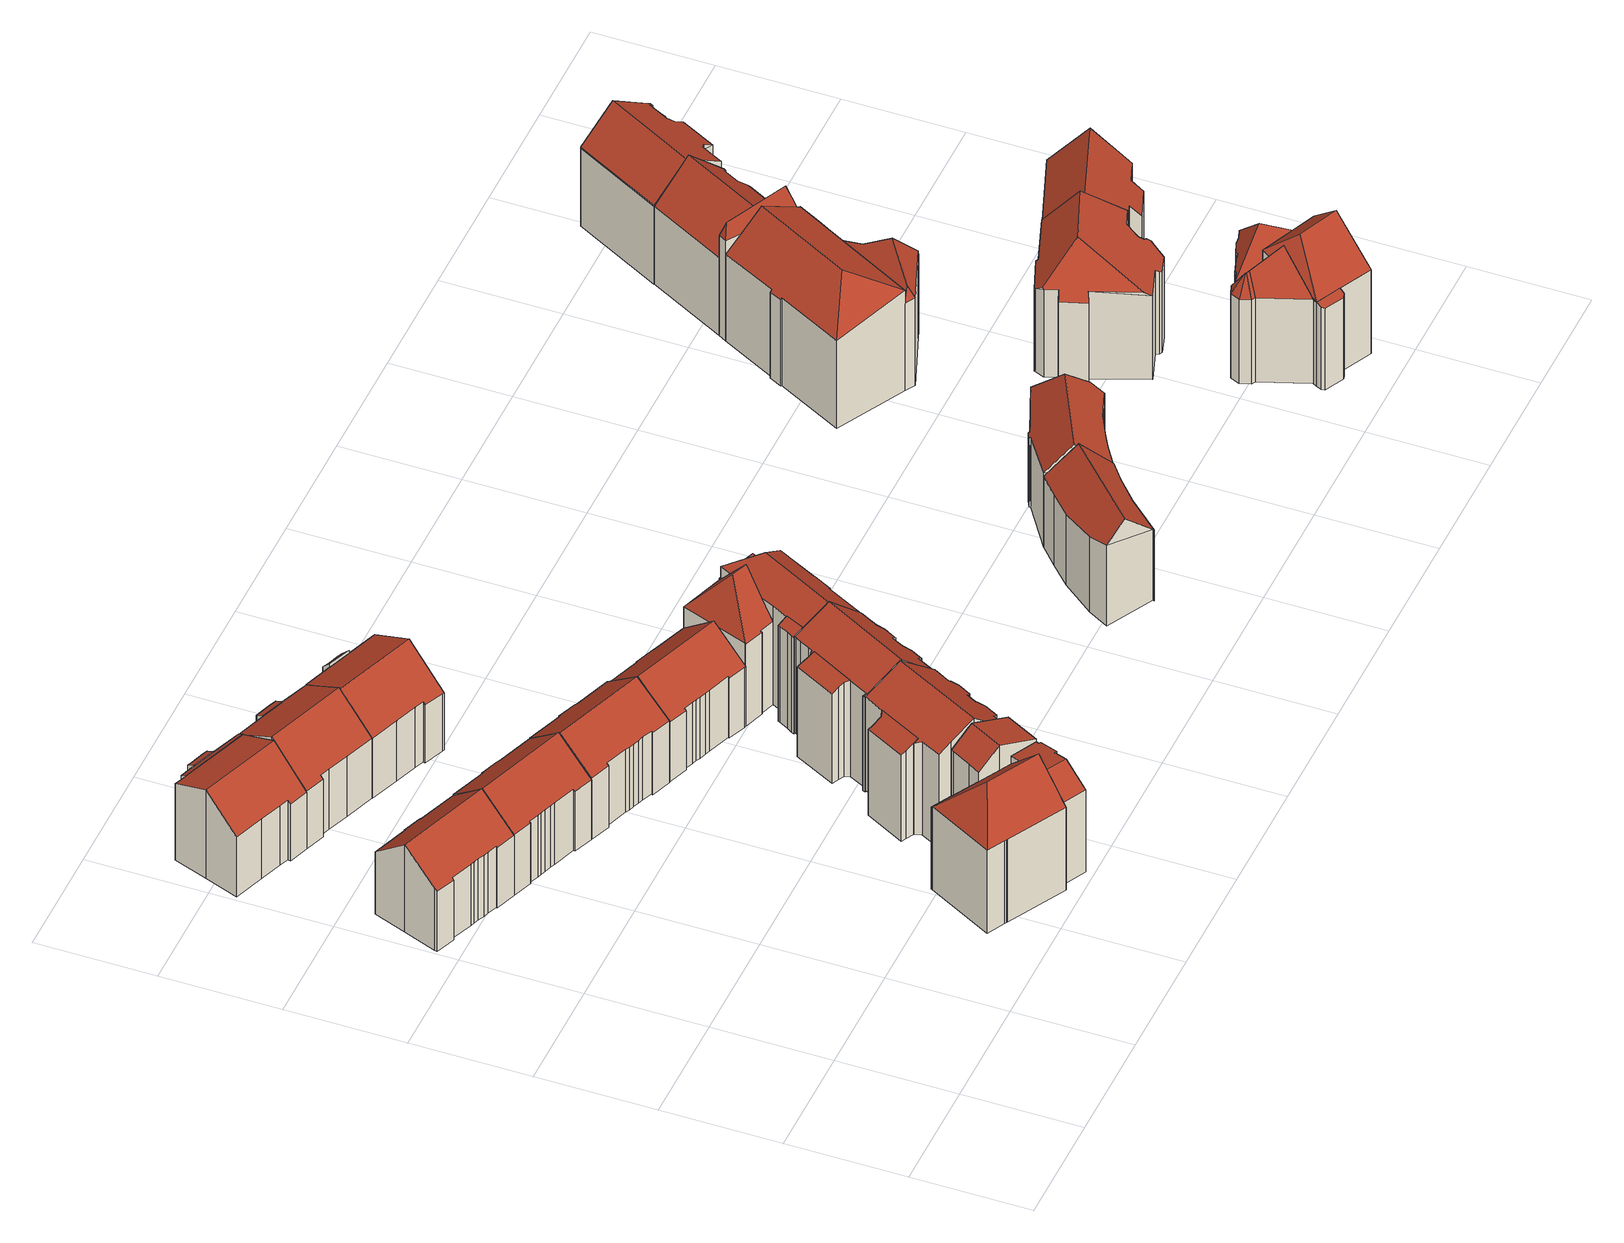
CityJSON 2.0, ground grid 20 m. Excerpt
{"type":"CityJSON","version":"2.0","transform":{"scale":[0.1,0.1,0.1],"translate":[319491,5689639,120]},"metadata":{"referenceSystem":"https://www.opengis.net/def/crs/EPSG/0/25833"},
"CityObjects":{
"building1":{"type":"Building","attributes":{"Dachtyp_tdc":"tdcGableRoof","Gemeindeschluessel":14713000,"Dachneigung":39.33,"QualitaetDacherkennung":57,"Geometrietyp2DReferenz":"3000","function":"31001_9998","roofType":"3100","measuredHeight":17.2},"geometry":[{"type":"MultiSurface","lod":"2","boundaries":[[[0,1,2,3]],[[1,4,5,2]],[[4,6,7,5]],[[6,8,9,7]],[[8,10,11,9]],[[10,12,13,11]],[[12,14,15,13]],[[14,16,17,15]],[[16,18,19,17]],[[18,20,21,19]],[[20,22,23,21]],[[22,24,25,23]],[[24,26,27,25]],[[26,28,29,27]],[[28,30,31,29]],[[30,32,33,31]],[[32,34,35,33]],[[34,36,37,35]],[[36,38,39,37]],[[38,0,3,39]],[[34,32,30,28,26,24,22,20]],[[20,18,16,14,12,10,8,6,4,1,0,38,36,34]],[[3,2,5,7,9,11,13,15,17,19,21,23,25,27,29,31,33,35,37,39]]],"semantics":{"surfaces":[{"type":"WallSurface"},{"type":"RoofSurface"},{"type":"GroundSurface"}],"values":[0,0,0,0,0,0,0,0,0,0,0,0,0,0,0,0,0,0,0,0,1,1,2]}}]},
"building2":{"type":"Building","attributes":{"Gemeindeschluessel":14713000,"Geometrietyp2DReferenz":"3000","function":"31001_9998","roofType":"9999"},"children":["building2-1","building2-2","building2-3"]},
"building2-1":{"type":"BuildingPart","attributes":{"Dachtyp_tdc":"tdcPolyFlatRoof","Dachneigung":27.09,"QualitaetDacherkennung":40,"Geometrietyp2DReferenz":"3000","roofType":"2100","measuredHeight":14.6},"parents":["building2"],"geometry":[{"type":"MultiSurface","lod":"2","boundaries":[[[40,41,42,43]],[[41,44,45,42]],[[44,46,47,45]],[[46,48,49,47]],[[48,50,51,49]],[[50,48,46,44,41,40]],[[42,45,47,49,51,43]],[[40,43,51,50]]],"semantics":{"surfaces":[{"type":"WallSurface"},{"type":"RoofSurface"},{"type":"GroundSurface"},{"type":"ClosureSurface"}],"values":[0,0,0,0,0,1,2,3]}}]},
"building2-2":{"type":"BuildingPart","attributes":{"Dachtyp_tdc":"tdcGableRoof","Dachneigung":43.62,"QualitaetDacherkennung":30,"Geometrietyp2DReferenz":"3000","roofType":"3100","measuredHeight":17.46},"parents":["building2"],"geometry":[{"type":"MultiSurface","lod":"2","boundaries":[[[52,53,54,55]],[[53,56,57,54]],[[56,58,59,57]],[[58,60,61,59]],[[60,62,63,61]],[[62,64,65,63]],[[66,67,68,69]],[[67,70,71,68]],[[70,72,73,71]],[[72,52,55,73]],[[67,66,64,62,60]],[[60,58,56,53,52,72,70,67]],[[55,54,57,59,61,63,65,69,68,71,73]],[[66,69,65,64]]],"semantics":{"surfaces":[{"type":"WallSurface"},{"type":"RoofSurface"},{"type":"GroundSurface"},{"type":"ClosureSurface"}],"values":[0,0,0,0,0,0,0,0,0,0,1,1,2,3]}}]},
"building2-3":{"type":"BuildingPart","attributes":{"Dachtyp_tdc":"tdcPolyFlatRoof","Dachneigung":29.15,"QualitaetDacherkennung":32,"Geometrietyp2DReferenz":"3000","roofType":"2100","measuredHeight":15.15},"parents":["building2"],"geometry":[{"type":"MultiSurface","lod":"2","boundaries":[[[50,74,75,51]],[[74,76,66,69,75]],[[77,78,79,65,64]],[[78,40,43,79]],[[78,77,76,74,50,40]],[[51,75,69,65,79,43]],[[50,51,43,40]],[[64,66,76,77]],[[64,65,69,66]]],"semantics":{"surfaces":[{"type":"WallSurface"},{"type":"RoofSurface"},{"type":"GroundSurface"},{"type":"ClosureSurface"}],"values":[0,0,0,0,1,2,3,0,3]}}]},
"building3":{"type":"Building","attributes":{"Gemeindeschluessel":14713000,"Geometrietyp2DReferenz":"3000","function":"31001_9998","roofType":"9999"},"children":["building3-1","building3-2","building3-3"]},
"building3-1":{"type":"BuildingPart","attributes":{"Dachtyp_tdc":"tdcGableRoof","Dachneigung":21.5,"QualitaetDacherkennung":40,"Geometrietyp2DReferenz":"3000","roofType":"3100","measuredHeight":21.3},"parents":["building3"],"geometry":[{"type":"MultiSurface","lod":"2","boundaries":[[[80,81,82,83]],[[81,84,85,82]],[[84,86,87,85]],[[86,88,89,90,87]],[[91,92,93,94,95]],[[92,80,83,93]],[[96,88,86,84]],[[84,81,80,92,91,96]],[[83,82,85,87,90,97,98,94,93]],[[99,100,101,89,88,96]],[[98,97,100,99]],[[97,90,89,101,100]],[[91,95,99,96]],[[98,99,95,94]]],"semantics":{"surfaces":[{"type":"WallSurface"},{"type":"RoofSurface"},{"type":"GroundSurface"},{"type":"ClosureSurface"}],"values":[0,0,0,0,0,0,1,1,2,0,3,3,0,3]}}]},
"building3-2":{"type":"BuildingPart","attributes":{"Dachtyp_tdc":"tdcHipAndGableRoof","Dachneigung":44.47,"QualitaetDacherkennung":40,"Geometrietyp2DReferenz":"3000","roofType":"5000","measuredHeight":22.72},"parents":["building3"],"geometry":[{"type":"MultiSurface","lod":"2","boundaries":[[[102,95,94,103]],[[104,105,106,107,108]],[[105,109,110,106]],[[109,111,112,110]],[[111,113,114,112]],[[113,115,116,114]],[[115,117,118,116]],[[117,119,120,118]],[[119,121,122,120]],[[121,102,103,122]],[[117,115,123]],[[115,113,111,109,105,104,124,123]],[[124,125,100,99,95,102,121,119,117,123]],[[103,94,98,97,126,127,107,106,110,112,114,116,118,120,122]],[[97,98,99,100]],[[98,94,95,99]],[[128,125,124]],[[126,97,100,125,128]],[[104,108,129,128,124]],[[108,107,127,129]],[[129,127,126,128]]],"semantics":{"surfaces":[{"type":"WallSurface"},{"type":"RoofSurface"},{"type":"GroundSurface"},{"type":"ClosureSurface"}],"values":[0,0,0,0,0,0,0,0,0,0,1,1,1,2,3,3,0,3,0,3,3]}}]},
"building3-3":{"type":"BuildingPart","attributes":{"Dachtyp_tdc":"tdcGableRoof","Dachneigung":10.42,"QualitaetDacherkennung":19,"Geometrietyp2DReferenz":"3000","roofType":"3100","measuredHeight":19.26},"parents":["building3"],"geometry":[{"type":"MultiSurface","lod":"2","boundaries":[[[130,131,132,133]],[[131,134,135,132]],[[134,136,137,135]],[[136,138,139,137]],[[138,140,141,139]],[[140,108,107,141]],[[89,130,133,90]],[[129,108,140,138]],[[138,136,134,131,130,89,101,125,128,129]],[[133,132,135,137,139,141,107,127,126,97,90]],[[127,107,108,129]],[[101,100,125]],[[100,97,126,128,125]],[[128,126,127,129]],[[97,100,101,89,90]]],"semantics":{"surfaces":[{"type":"WallSurface"},{"type":"RoofSurface"},{"type":"GroundSurface"},{"type":"ClosureSurface"}],"values":[0,0,0,0,0,0,0,1,1,2,3,0,3,3,3]}}]},
"building4":{"type":"Building","attributes":{"Dachtyp_tdc":"tdcGableRoof","Gemeindeschluessel":14713000,"Dachneigung":38.68,"QualitaetDacherkennung":54,"Geometrietyp2DReferenz":"3000","function":"31001_9998","roofType":"3100","measuredHeight":17.12},"geometry":[{"type":"MultiSurface","lod":"2","boundaries":[[[142,143,144,145]],[[143,146,147,144]],[[146,148,149,147]],[[148,150,151,149]],[[150,152,153,151]],[[152,154,155,153]],[[154,156,157,155]],[[156,158,37,157]],[[158,159,35,37]],[[159,160,33,35]],[[160,161,162,33]],[[161,163,164,162]],[[163,165,166,164]],[[165,167,168,166]],[[167,169,170,168]],[[169,171,172,170]],[[171,173,174,172]],[[173,175,176,174]],[[175,142,145,176]],[[171,169,167,165,163,161,160,159]],[[159,158,156,154,152,150,148,146,143,142,175,173,171]],[[145,144,147,149,151,153,155,157,37,35,33,162,164,166,168,170,172,174,176]]],"semantics":{"surfaces":[{"type":"WallSurface"},{"type":"RoofSurface"},{"type":"GroundSurface"}],"values":[0,0,0,0,0,0,0,0,0,0,0,0,0,0,0,0,0,0,0,1,1,2]}}]},
"building5":{"type":"Building","attributes":{"Gemeindeschluessel":14713000,"Geometrietyp2DReferenz":"3000","function":"31001_9998","roofType":"9999"},"children":["building5-1","building5-2"]},
"building5-1":{"type":"BuildingPart","attributes":{"Dachtyp_tdc":"tdcGableRoof","Dachneigung":42.89,"QualitaetDacherkennung":39,"Geometrietyp2DReferenz":"3000","roofType":"3100","measuredHeight":17.91},"parents":["building5"],"geometry":[{"type":"MultiSurface","lod":"2","boundaries":[[[177,178,179,180]],[[178,181,182,179]],[[181,183,71,182]],[[183,184,185,71]],[[184,186,75,185]],[[186,187,188,75]],[[189,190,191,192]],[[190,193,194,191]],[[193,195,196,194]],[[195,197,198,196]],[[197,177,180,198]],[[193,190,189,199,187,186,184]],[[184,183,181,178,177,197,195,193]],[[180,179,182,71,185,75,188,200,192,191,194,196,198]],[[199,200,188,187]],[[189,192,200,199]]],"semantics":{"surfaces":[{"type":"WallSurface"},{"type":"RoofSurface"},{"type":"GroundSurface"},{"type":"ClosureSurface"}],"values":[0,0,0,0,0,0,0,0,0,0,0,1,1,2,3,3]}}]},
"building5-2":{"type":"BuildingPart","attributes":{"Dachtyp_tdc":"tdcPolyFlatRoof","Dachneigung":27.05,"QualitaetDacherkennung":40,"Geometrietyp2DReferenz":"3000","roofType":"2100","measuredHeight":14.59},"parents":["building5"],"geometry":[{"type":"MultiSurface","lod":"2","boundaries":[[[201,202,203,204]],[[202,205,206,203]],[[205,207,208,206]],[[207,209,189,192,208]],[[210,201,204,188,187]],[[210,211,209,207,205,202,201]],[[204,203,206,208,192,200,188]],[[199,189,209,211]],[[199,200,192,189]],[[187,199,211,210]],[[187,188,200,199]]],"semantics":{"surfaces":[{"type":"WallSurface"},{"type":"RoofSurface"},{"type":"GroundSurface"},{"type":"ClosureSurface"}],"values":[0,0,0,0,0,1,2,0,3,0,3]}}]},
"building6":{"type":"Building","attributes":{"Dachtyp_tdc":"tdcGableRoof","Gemeindeschluessel":14713000,"Dachneigung":37.02,"QualitaetDacherkennung":48,"Geometrietyp2DReferenz":"3000","function":"31001_9998","roofType":"3100","measuredHeight":17.05},"geometry":[{"type":"MultiSurface","lod":"2","boundaries":[[[212,213,214,215]],[[213,216,217,214]],[[216,218,219,217]],[[218,220,221,219]],[[220,222,223,221]],[[222,224,225,223]],[[224,226,227,225]],[[226,228,174,227]],[[228,229,230,174]],[[229,231,170,230]],[[231,232,233,170]],[[232,234,235,233]],[[234,236,237,235]],[[236,238,239,237]],[[238,240,241,239]],[[240,242,243,241]],[[242,244,245,243]],[[244,246,247,245]],[[246,212,215,247]],[[242,240,238,236,234,232,231,229]],[[229,228,226,224,222,220,218,216,213,212,246,244,242]],[[215,214,217,219,221,223,225,227,174,230,170,233,235,237,239,241,243,245,247]]],"semantics":{"surfaces":[{"type":"WallSurface"},{"type":"RoofSurface"},{"type":"GroundSurface"}],"values":[0,0,0,0,0,0,0,0,0,0,0,0,0,0,0,0,0,0,0,1,1,2]}}]},
"building7":{"type":"Building","attributes":{"Gemeindeschluessel":14713000,"Geometrietyp2DReferenz":"3000","function":"31001_9998","roofType":"9999"},"children":["building7-1","building7-2"]},
"building7-1":{"type":"BuildingPart","attributes":{"Dachtyp_tdc":"tdcGableRoof","Dachneigung":39.8,"QualitaetDacherkennung":53,"Geometrietyp2DReferenz":"3000","roofType":"3100","measuredHeight":21.81},"parents":["building7"],"geometry":[{"type":"MultiSurface","lod":"2","boundaries":[[[248,249,250,251]],[[252,253,254,255]],[[253,256,257,254]],[[256,258,259,257]],[[258,260,261,259]],[[260,262,263,261]],[[262,264,265,263]],[[264,266,267,265]],[[266,268,269,267]],[[268,270,271,269]],[[270,272,273,271]],[[272,274,275,273]],[[274,276,277,275]],[[276,278,279,277]],[[278,280,281,279]],[[280,282,283,281]],[[282,284,285,283]],[[284,286,287,285]],[[286,288,289,287]],[[288,290,291,289]],[[290,248,251,291]],[[286,284,282,280,278,276,274,272,270,268,266,264,262,260,258,256]],[[256,253,252,292,249,248,290,288,286]],[[251,250,293,255,254,257,259,261,263,265,267,269,271,273,275,277,279,281,283,285,287,289,291]],[[293,250,249,292]],[[252,255,293,292]]],"semantics":{"surfaces":[{"type":"WallSurface"},{"type":"RoofSurface"},{"type":"GroundSurface"},{"type":"ClosureSurface"}],"values":[0,0,0,0,0,0,0,0,0,0,0,0,0,0,0,0,0,0,0,0,0,1,1,2,3,3]}}]},
"building7-2":{"type":"BuildingPart","attributes":{"Dachtyp_tdc":"tdcPolyFlatRoof","Dachneigung":25.83,"QualitaetDacherkennung":53,"Geometrietyp2DReferenz":"3000","roofType":"2100","measuredHeight":18.5},"parents":["building7"],"geometry":[{"type":"MultiSurface","lod":"2","boundaries":[[[294,295,250,249]],[[294,296,297,295]],[[296,298,299,297]],[[298,300,301,299]],[[300,302,303,301]],[[302,304,252,255,303]],[[304,302,300,298,296,294,249,305]],[[293,250,295,297,299,301,303,255]],[[249,292,305]],[[249,250,293,292]],[[292,252,304,305]],[[292,293,255,252]]],"semantics":{"surfaces":[{"type":"WallSurface"},{"type":"RoofSurface"},{"type":"GroundSurface"},{"type":"ClosureSurface"}],"values":[0,0,0,0,0,0,1,2,0,3,0,3]}}]},
"building8":{"type":"Building","attributes":{"Gemeindeschluessel":14713000,"Geometrietyp2DReferenz":"3000","function":"31001_9998","roofType":"9999"},"children":["building8-1","building8-2"]},
"building8-1":{"type":"BuildingPart","attributes":{"Dachtyp_tdc":"tdcPolyFlatRoof","Dachneigung":45.66,"QualitaetDacherkennung":33,"Geometrietyp2DReferenz":"3000","roofType":"2100","measuredHeight":15.28},"parents":["building8"],"geometry":[{"type":"MultiSurface","lod":"2","boundaries":[[[306,307,308,309,310]],[[307,311,312,308]],[[311,313,314,312]],[[313,315,316,314]],[[315,317,318,319,316]],[[315,313,311,307,306,317]],[[319,309,308,312,314,316]],[[310,318,317,306]],[[310,309,319,318]]],"semantics":{"surfaces":[{"type":"WallSurface"},{"type":"RoofSurface"},{"type":"GroundSurface"},{"type":"ClosureSurface"}],"values":[0,0,0,0,0,1,2,0,3]}}]},
"building8-2":{"type":"BuildingPart","attributes":{"Dachtyp_tdc":"tdcGableRoof","Dachneigung":43.42,"QualitaetDacherkennung":40,"Geometrietyp2DReferenz":"3000","roofType":"3100","measuredHeight":17.88},"parents":["building8"],"geometry":[{"type":"MultiSurface","lod":"2","boundaries":[[[320,321,322,323]],[[321,324,325,322]],[[324,326,327,325]],[[326,328,329,327]],[[328,330,331,329]],[[330,332,333,331]],[[332,310,309,333]],[[318,334,335,319]],[[334,336,337,335]],[[336,338,339,337]],[[338,340,341,339]],[[340,342,343,341]],[[342,320,323,343]],[[338,336,334,318,310,332,330]],[[330,328,326,324,321,320,342,340,338]],[[323,322,325,327,329,331,333,309,319,335,337,339,341,343]],[[318,319,309,310]]],"semantics":{"surfaces":[{"type":"WallSurface"},{"type":"RoofSurface"},{"type":"GroundSurface"},{"type":"ClosureSurface"}],"values":[0,0,0,0,0,0,0,0,0,0,0,0,0,1,1,2,3]}}]},
"building9":{"type":"Building","attributes":{"Dachtyp_tdc":"tdcFreeFormRoof","Gemeindeschluessel":14713000,"Dachneigung":39.66,"QualitaetDacherkennung":55,"Geometrietyp2DReferenz":"3000","function":"31001_9998","roofType":"5000","measuredHeight":17.08},"geometry":[{"type":"MultiSurface","lod":"2","boundaries":[[[344,345,346,347]],[[345,348,349,346]],[[348,350,351,349]],[[350,352,353,351]],[[352,354,355,353]],[[354,356,357,355]],[[356,358,359,357]],[[358,360,361,359]],[[360,362,363,361]],[[362,364,365,363]],[[364,366,367,365]],[[366,368,369,367]],[[368,370,371,369]],[[370,372,373,371]],[[372,374,375,373]],[[374,376,377,375]],[[376,378,379,377]],[[378,380,381,379]],[[380,382,383,381]],[[382,344,347,383]],[[378,376,374,372,370,368,366,364]],[[364,362,360,358,356,354,352,350,348,345,344,382,380,378]],[[347,346,349,351,353,355,357,359,361,363,365,367,369,371,373,375,377,379,381,383]]],"semantics":{"surfaces":[{"type":"WallSurface"},{"type":"RoofSurface"},{"type":"GroundSurface"}],"values":[0,0,0,0,0,0,0,0,0,0,0,0,0,0,0,0,0,0,0,0,1,1,2]}}]},
"building10":{"type":"Building","attributes":{"Gemeindeschluessel":14713000,"Geometrietyp2DReferenz":"3000","function":"31001_9998","roofType":"9999"},"children":["building10-1","building10-2"]},
"building10-1":{"type":"BuildingPart","attributes":{"Dachtyp_tdc":"tdcPolyFlatRoof","Dachneigung":23.12,"QualitaetDacherkennung":53,"Geometrietyp2DReferenz":"3000","roofType":"2100","measuredHeight":18.94},"parents":["building10"],"geometry":[{"type":"MultiSurface","lod":"2","boundaries":[[[384,385,386,387]],[[385,388,389,386]],[[388,390,391,389]],[[390,392,391]],[[393,394,395,396,397]],[[394,398,399,395]],[[398,400,401,399]],[[400,384,387,401]],[[400,398,394,393,402,390,388,385,384]],[[387,386,389,391,403,396,395,399,401]],[[404,392,390,402]],[[404,403,391,392]],[[397,404,402,393]],[[397,396,403,404]]],"semantics":{"surfaces":[{"type":"WallSurface"},{"type":"RoofSurface"},{"type":"GroundSurface"},{"type":"ClosureSurface"}],"values":[0,0,0,0,0,0,0,0,1,2,0,3,0,3]}}]},
"building10-2":{"type":"BuildingPart","attributes":{"Dachtyp_tdc":"tdcGableRoof","Dachneigung":42.56,"QualitaetDacherkennung":64,"Geometrietyp2DReferenz":"3000","roofType":"3100","measuredHeight":22.06},"parents":["building10"],"geometry":[{"type":"MultiSurface","lod":"2","boundaries":[[[405,397,396,406]],[[392,407,408,391]],[[407,409,410,408]],[[409,411,412,410]],[[411,413,414,412]],[[413,415,416,414]],[[415,417,418,416]],[[417,419,420,418]],[[419,421,422,420]],[[421,423,424,422]],[[423,425,426,424]],[[425,427,428,426]],[[427,429,430,428]],[[429,431,432,430]],[[431,433,434,432]],[[433,435,436,434]],[[435,437,438,436]],[[437,439,440,438]],[[439,441,442,440]],[[441,443,444,442]],[[443,445,446,444]],[[445,447,448,446]],[[447,449,450,448]],[[449,405,406,450]],[[445,443,441,439,437,435,433,431,429,427,425,423,421,419,417]],[[417,415,413,411,409,407,392,404,397,405,449,447,445]],[[406,396,403,391,408,410,412,414,416,418,420,422,424,426,428,430,432,434,436,438,440,442,444,446,448,450]],[[404,403,396,397]],[[392,391,403,404]]],"semantics":{"surfaces":[{"type":"WallSurface"},{"type":"RoofSurface"},{"type":"GroundSurface"},{"type":"ClosureSurface"}],"values":[0,0,0,0,0,0,0,0,0,0,0,0,0,0,0,0,0,0,0,0,0,0,0,0,1,1,2,3,3]}}]},
"building11":{"type":"Building","attributes":{"Gemeindeschluessel":14713000,"Geometrietyp2DReferenz":"3000","function":"31001_9998","roofType":"9999"},"children":["building11-1","building11-2","building11-3","building11-4"]},
"building11-1":{"type":"BuildingPart","attributes":{"Dachtyp_tdc":"tdcHipAndGableRoof","Dachneigung":42.68,"QualitaetDacherkennung":46,"Geometrietyp2DReferenz":"3000","roofType":"5000","measuredHeight":22.38},"parents":["building11"],"geometry":[{"type":"MultiSurface","lod":"2","boundaries":[[[451,452,453,454]],[[452,455,456,453]],[[455,457,458,456]],[[457,459,460,458]],[[461,462,463,464,465]],[[466,467,468,469,470]],[[467,471,472,468]],[[471,473,474,472]],[[473,451,454,474]],[[467,466,475,476]],[[475,477,478,479,462,461,459,457,476]],[[457,455,452,451,473,471,467,476]],[[454,453,456,458,460,465,464,480,481,469,468,472,474]],[[461,465,460,459]],[[475,482,477]],[[479,463,462]],[[482,483,481,480,478,477]],[[478,480,464,463,479]],[[466,470,483,482,475]],[[470,469,481,483]]],"semantics":{"surfaces":[{"type":"WallSurface"},{"type":"RoofSurface"},{"type":"GroundSurface"},{"type":"ClosureSurface"}],"values":[0,0,0,0,0,0,0,0,0,1,1,1,2,3,0,0,3,3,0,3]}}]},
"building11-2":{"type":"BuildingPart","attributes":{"Dachtyp_tdc":"tdcHipAndGableRoof","Dachneigung":61.5,"QualitaetDacherkennung":66,"Geometrietyp2DReferenz":"3000","roofType":"5000","measuredHeight":23.68},"parents":["building11"],"geometry":[{"type":"MultiSurface","lod":"2","boundaries":[[[463,484,485,464]],[[484,486,487,485]],[[486,488,381,487]],[[488,489,490,381]],[[489,491,377,490]],[[491,492,493,377]],[[491,489,494]],[[489,488,486,484,463,479,495,494]],[[495,477,482,496,492,491,494]],[[464,485,487,381,490,377,493,481,480]],[[478,477,495]],[[483,496,482]],[[480,481,483,482,477,478]],[[481,493,492,496,483]],[[479,478,495]],[[463,464,480,478,479]]],"semantics":{"surfaces":[{"type":"WallSurface"},{"type":"RoofSurface"},{"type":"GroundSurface"},{"type":"ClosureSurface"}],"values":[0,0,0,0,0,0,1,1,1,2,0,0,3,3,0,3]}}]},
"building11-3":{"type":"BuildingPart","attributes":{"Dachtyp_tdc":"tdcFreeFormRoof","Dachneigung":54.37,"QualitaetDacherkennung":13,"Geometrietyp2DReferenz":"3000","roofType":"5000","measuredHeight":17.83},"parents":["building11"],"geometry":[{"type":"MultiSurface","lod":"2","boundaries":[[[497,498,499,493,492]],[[498,470,469,499]],[[500,501,483,470]],[[500,470,498]],[[501,500,498,497]],[[501,497,496,483]],[[493,499,469,481]],[[481,469,470,483]],[[492,496,497]],[[481,483,496,492,493]]],"semantics":{"surfaces":[{"type":"WallSurface"},{"type":"RoofSurface"},{"type":"GroundSurface"},{"type":"ClosureSurface"}],"values":[0,0,1,1,1,1,2,3,0,3]}}]},
"building11-4":{"type":"BuildingPart","attributes":{"Dachtyp_tdc":"tdcPolyFlatRoof","Dachneigung":24.31,"QualitaetDacherkennung":44,"Geometrietyp2DReferenz":"3000","roofType":"2100","measuredHeight":19.79},"parents":["building11"],"geometry":[{"type":"MultiSurface","lod":"2","boundaries":[[[502,503,504,460,459]],[[503,505,506,504]],[[505,507,508,506]],[[507,509,510,508]],[[509,511,512,510]],[[511,513,461,465,512]],[[511,509,507,505,503,502,513]],[[465,460,504,506,508,510,512]],[[459,461,513,502]],[[459,460,465,461]]],"semantics":{"surfaces":[{"type":"WallSurface"},{"type":"RoofSurface"},{"type":"GroundSurface"},{"type":"ClosureSurface"}],"values":[0,0,0,0,0,0,1,2,0,3]}}]},
"building12":{"type":"Building","attributes":{"Dachtyp_tdc":"tdcFreeFormRoof","Gemeindeschluessel":14713000,"Dachneigung":44,"QualitaetDacherkennung":51,"Geometrietyp2DReferenz":"3000","function":"31001_9998","roofType":"5000","measuredHeight":19.15},"geometry":[{"type":"MultiSurface","lod":"2","boundaries":[[[514,515,516,517]],[[515,518,519,516]],[[518,520,521,519]],[[520,522,523,521]],[[522,524,525,523]],[[524,526,527,525]],[[526,528,529,527]],[[528,530,531,529]],[[530,532,533,531]],[[532,514,517,533]],[[534,522,520,518,515,514,535]],[[526,524,534,535,532,530,528]],[[514,532,535]],[[524,522,534]],[[517,516,519,521,523,525,527,529,531,533]]],"semantics":{"surfaces":[{"type":"WallSurface"},{"type":"RoofSurface"},{"type":"GroundSurface"}],"values":[0,0,0,0,0,0,0,0,0,0,1,1,0,0,2]}}]},
"building13":{"type":"Building","attributes":{"Dachtyp_tdc":"tdcFreeFormRoof","Gemeindeschluessel":14713000,"Dachneigung":44.01,"QualitaetDacherkennung":57,"Geometrietyp2DReferenz":"3000","function":"31001_9998","roofType":"5000","measuredHeight":19.16},"geometry":[{"type":"MultiSurface","lod":"2","boundaries":[[[536,537,538,539]],[[537,540,541,538]],[[540,542,543,541]],[[542,544,545,543]],[[544,546,547,545]],[[546,548,549,547]],[[548,550,551,549]],[[550,552,553,551]],[[552,554,555,553]],[[554,556,557,555]],[[556,558,559,557]],[[558,560,561,559]],[[560,562,563,561]],[[562,536,539,563]],[[564,542,565,566]],[[566,565,540,537,536,562,560,567]],[[546,544,564,566,567,558,556,554,552,550,548]],[[542,540,565]],[[544,542,564]],[[560,558,567]],[[539,538,541,543,545,547,549,551,553,555,557,559,561,563]]],"semantics":{"surfaces":[{"type":"WallSurface"},{"type":"RoofSurface"},{"type":"GroundSurface"}],"values":[0,0,0,0,0,0,0,0,0,0,0,0,0,0,1,1,1,0,0,0,2]}}]},
"building14":{"type":"Building","attributes":{"Gemeindeschluessel":14713000,"Geometrietyp2DReferenz":"3000","function":"31001_9998","roofType":"9999"},"children":["building14-1","building14-2","building14-3"]},
"building14-1":{"type":"BuildingPart","attributes":{"Dachtyp_tdc":"tdcFreeFormRoof","Dachneigung":56.91,"QualitaetDacherkennung":14,"Geometrietyp2DReferenz":"3000","roofType":"5000","measuredHeight":22.8},"parents":["building14"],"geometry":[{"type":"MultiSurface","lod":"2","boundaries":[[[568,569,570,571]],[[569,572,573,570]],[[572,574,575,573]],[[574,576,577,575]],[[576,578,579,577]],[[578,580,581,579]],[[580,582,583,581]],[[582,584,585,583]],[[584,586,587,585]],[[586,588,589,587]],[[588,590,591,589]],[[592,593,594,595]],[[593,568,571,594]],[[590,588,596]],[[588,586,597,596]],[[586,584,582,580,578,576,574,572,569,598,597]],[[569,568,593,599,598]],[[593,592,599]],[[592,590,596,597,598,599]],[[571,570,573,575,577,579,581,583,585,587,589,591,595,594]],[[595,591,590,592]]],"semantics":{"surfaces":[{"type":"WallSurface"},{"type":"RoofSurface"},{"type":"GroundSurface"},{"type":"ClosureSurface"}],"values":[0,0,0,0,0,0,0,0,0,0,0,0,0,1,1,1,1,1,1,2,3]}}]},
"building14-2":{"type":"BuildingPart","attributes":{"Dachtyp_tdc":"tdcHipAndGableRoof","Dachneigung":43.43,"QualitaetDacherkennung":32,"Geometrietyp2DReferenz":"3000","roofType":"5000","measuredHeight":23.26},"parents":["building14"],"geometry":[{"type":"MultiSurface","lod":"2","boundaries":[[[600,601,602,603]],[[601,604,605,602]],[[606,607,608,609,610]],[[607,611,612,608]],[[611,613,592,595,612]],[[614,615,616,591,590]],[[615,617,618,616]],[[617,619,620,618]],[[619,600,603,620]],[[615,614,621]],[[614,613,611,607,606,622,621]],[[622,623,604,601,600,619,617,615,621]],[[603,602,605,624,609,608,612,595,591,616,618,620]],[[625,623,622]],[[624,605,604,623,625]],[[606,610,625,622]],[[624,625,610,609]],[[590,592,613,614]],[[590,591,595,592]]],"semantics":{"surfaces":[{"type":"WallSurface"},{"type":"RoofSurface"},{"type":"GroundSurface"},{"type":"ClosureSurface"}],"values":[0,0,0,0,0,0,0,0,0,1,1,1,2,0,3,0,3,0,3]}}]},
"building14-3":{"type":"BuildingPart","attributes":{"Dachtyp_tdc":"tdcFreeFormRoof","Dachneigung":73.33,"QualitaetDacherkennung":22,"Geometrietyp2DReferenz":"3000","roofType":"5000","measuredHeight":23.77},"parents":["building14"],"geometry":[{"type":"MultiSurface","lod":"2","boundaries":[[[626,627,628,629]],[[627,630,631,628]],[[630,610,609,631]],[[632,605,604]],[[632,633,634,605]],[[633,626,629,634]],[[632,623,625,610,635,636]],[[610,630,627,626,635]],[[626,633,636,635]],[[633,632,636]],[[629,628,631,609,624,605,634]],[[604,623,632]],[[605,624,625,623,604]],[[624,609,610,625]]],"semantics":{"surfaces":[{"type":"WallSurface"},{"type":"RoofSurface"},{"type":"GroundSurface"},{"type":"ClosureSurface"}],"values":[0,0,0,0,0,0,1,1,1,1,2,0,3,3]}}]},
"building15":{"type":"Building","attributes":{"Dachtyp_tdc":"tdcFreeFormRoof","Gemeindeschluessel":14713000,"Dachneigung":27.98,"QualitaetDacherkennung":38,"Geometrietyp2DReferenz":"3000","function":"31001_9998","roofType":"5000","measuredHeight":22.56},"geometry":[{"type":"MultiSurface","lod":"2","boundaries":[[[637,638,639,640]],[[638,641,642,639]],[[641,643,644,642]],[[643,645,646,644]],[[645,647,648,646]],[[647,649,650,648]],[[649,651,652,650]],[[651,653,654,652]],[[653,655,656,654]],[[655,657,658,656]],[[657,659,660,658]],[[659,661,662,660]],[[661,663,664,662]],[[663,665,666,664]],[[665,667,668,666]],[[667,669,670,668]],[[669,671,672,670]],[[671,673,674,672]],[[673,675,676,674]],[[675,677,678,676]],[[677,679,680,678]],[[679,681,682,680]],[[681,683,684,682]],[[683,685,686,684]],[[685,637,640,686]],[[681,679,687,688,689,637,685,683]],[[655,653,651,649,690,688,687,677,675,673,671,669,667,665,663,661,659,657]],[[688,690,647,645,643,641,638,689]],[[638,637,689]],[[679,677,687]],[[649,647,690]],[[640,639,642,644,646,648,650,652,654,656,658,660,662,664,666,668,670,672,674,676,678,680,682,684,686]]],"semantics":{"surfaces":[{"type":"WallSurface"},{"type":"RoofSurface"},{"type":"GroundSurface"}],"values":[0,0,0,0,0,0,0,0,0,0,0,0,0,0,0,0,0,0,0,0,0,0,0,0,0,1,1,1,0,0,0,2]}}]},
"building16":{"type":"Building","attributes":{"Gemeindeschluessel":14713000,"Geometrietyp2DReferenz":"3000","function":"31001_9998","roofType":"9999"},"children":["building16-1","building16-2","building16-3","building16-4"]},
"building16-1":{"type":"BuildingPart","attributes":{"Dachtyp_tdc":"tdcPolyFlatRoof","Dachneigung":23.27,"QualitaetDacherkennung":32,"Geometrietyp2DReferenz":"3000","roofType":"2100","measuredHeight":16.59},"parents":["building16"],"geometry":[{"type":"MultiSurface","lod":"2","boundaries":[[[691,692,693,694]],[[692,695,696,697,693]],[[698,699,700,701,702]],[[699,703,704,700]],[[703,691,694,704]],[[703,699,698,695,692,691]],[[694,693,697,701,700,704]],[[702,701,697,696]],[[702,696,695,698]]],"semantics":{"surfaces":[{"type":"WallSurface"},{"type":"RoofSurface"},{"type":"GroundSurface"},{"type":"ClosureSurface"}],"values":[0,0,0,0,0,1,2,3,3]}}]},
"building16-2":{"type":"BuildingPart","attributes":{"Dachtyp_tdc":"tdcHipAndGableRoof","Dachneigung":42.08,"QualitaetDacherkennung":43,"Geometrietyp2DReferenz":"3000","roofType":"5000","measuredHeight":23.25},"parents":["building16"],"geometry":[{"type":"MultiSurface","lod":"2","boundaries":[[[696,705,706,697]],[[707,708,709,710,711]],[[708,702,701,709]],[[712,713,714,715,716,717]],[[716,698,708,718,717]],[[719,712,717,718]],[[707,719,718,708]],[[708,698,702]],[[696,695,716,715,720,705]],[[701,697,706,721,722,710,709]],[[697,701,702,696]],[[721,706,705,723]],[[711,724,707]],[[710,722,725,724,711]],[[722,721,723,725]],[[719,707,724,725,726,727,712]],[[726,725,723,728,727]],[[695,698,716]],[[702,698,695,696]],[[728,713,712,727]],[[720,715,714]],[[705,720,728,723]],[[728,720,714,713]]],"semantics":{"surfaces":[{"type":"WallSurface"},{"type":"RoofSurface"},{"type":"GroundSurface"},{"type":"ClosureSurface"}],"values":[0,0,0,1,1,1,0,0,0,2,3,3,0,3,3,0,3,0,3,0,0,3,3]}}]},
"building16-3":{"type":"BuildingPart","attributes":{"Dachtyp_tdc":"tdcFreeFormRoof","Dachneigung":55.76,"QualitaetDacherkennung":25,"Geometrietyp2DReferenz":"3000","roofType":"5000","measuredHeight":23.18},"parents":["building16"],"geometry":[{"type":"MultiSurface","lod":"2","boundaries":[[[729,730,731,732]],[[730,733,734,731]],[[733,735,736,734]],[[735,737,738,736]],[[737,739,740,738]],[[720,729,732,706,705]],[[741,742,743,744,713,728,739,737]],[[745,741,737,735]],[[745,735,733]],[[742,741,745,733,730]],[[743,742,730,729]],[[744,743,729,720,714]],[[732,731,734,736,738,740,721,706]],[[740,739,728,723,721]],[[705,706,721,723]],[[705,723,728,720]],[[713,744,714]],[[728,713,714,720]]],"semantics":{"surfaces":[{"type":"WallSurface"},{"type":"RoofSurface"},{"type":"GroundSurface"},{"type":"ClosureSurface"}],"values":[0,0,0,0,0,0,1,1,1,1,1,1,2,3,3,3,0,3]}}]},
"building16-4":{"type":"BuildingPart","attributes":{"Dachtyp_tdc":"tdcFreeFormRoof","Dachneigung":54.19,"QualitaetDacherkennung":12,"Geometrietyp2DReferenz":"3000","roofType":"5000","measuredHeight":21.07},"parents":["building16"],"geometry":[{"type":"MultiSurface","lod":"2","boundaries":[[[746,747,748,749]],[[747,750,751,748]],[[750,752,753,751]],[[752,754,755,753]],[[754,756,757,755]],[[756,758,759,757]],[[758,760,761,759]],[[760,762,763,761]],[[762,764,765,763]],[[764,711,710,765]],[[766,767,768,740,739]],[[767,769,770,768]],[[769,746,749,770]],[[766,727,726,771]],[[726,724,711,764,762,760,758,771]],[[758,756,754,752,750,747,746,769,767,766,771]],[[749,748,751,753,755,757,759,761,763,765,710,722,721,740,768,770]],[[725,724,726]],[[722,710,711,724,725]],[[739,728,727,766]],[[722,725,723,721]],[[723,725,726,727,728]],[[739,740,721,723,728]]],"semantics":{"surfaces":[{"type":"WallSurface"},{"type":"RoofSurface"},{"type":"GroundSurface"},{"type":"ClosureSurface"}],"values":[0,0,0,0,0,0,0,0,0,0,0,0,0,1,1,1,2,0,3,0,3,3,3]}}]},
"building17":{"type":"Building","attributes":{"Dachtyp_tdc":"tdcFreeFormRoof","Gemeindeschluessel":14713000,"Dachneigung":44.05,"QualitaetDacherkennung":60,"Geometrietyp2DReferenz":"3000","function":"31001_9998","roofType":"5000","measuredHeight":21.65},"geometry":[{"type":"MultiSurface","lod":"2","boundaries":[[[772,773,774,634]],[[773,775,776,774]],[[775,777,778,776]],[[777,779,780,778]],[[779,781,782,780]],[[781,783,784,782]],[[783,785,786,784]],[[785,787,788,786]],[[787,789,790,788]],[[789,791,792,790]],[[791,793,629,792]],[[793,772,634,629]],[[794,795,773,772]],[[783,781,779,777,775,795,794,793,791,789,787,785]],[[775,773,795]],[[772,793,794]],[[634,774,776,778,780,782,784,786,788,790,792,629]]],"semantics":{"surfaces":[{"type":"WallSurface"},{"type":"RoofSurface"},{"type":"GroundSurface"}],"values":[0,0,0,0,0,0,0,0,0,0,0,0,1,1,0,0,2]}}]},
"building18":{"type":"Building","attributes":{"Dachtyp_tdc":"tdcFreeFormRoof","Gemeindeschluessel":14713000,"Dachneigung":46.37,"QualitaetDacherkennung":59,"Geometrietyp2DReferenz":"3000","function":"31001_9998","roofType":"5000","measuredHeight":21.5},"geometry":[{"type":"MultiSurface","lod":"2","boundaries":[[[796,797,798,799]],[[797,800,801,798]],[[800,802,803,801]],[[802,804,805,803]],[[804,806,807,805]],[[806,808,809,807]],[[808,810,811,809]],[[810,812,813,811]],[[812,814,815,813]],[[814,816,817,815]],[[816,818,819,817]],[[818,820,821,819]],[[820,822,823,821]],[[822,796,799,823]],[[816,814,812,810,824,825,804,802,800,797,796,822,820,818]],[[825,824,808,806]],[[806,804,825]],[[810,808,824]],[[799,798,801,803,805,807,809,811,813,815,817,819,821,823]]],"semantics":{"surfaces":[{"type":"WallSurface"},{"type":"RoofSurface"},{"type":"GroundSurface"}],"values":[0,0,0,0,0,0,0,0,0,0,0,0,0,0,1,1,0,0,2]}}]},
"building19":{"type":"Building","attributes":{"Dachtyp_tdc":"tdcFreeFormRoof","Gemeindeschluessel":14713000,"Dachneigung":32.58,"QualitaetDacherkennung":34,"Geometrietyp2DReferenz":"3000","function":"31001_9998","roofType":"5000","measuredHeight":21.27},"geometry":[{"type":"MultiSurface","lod":"2","boundaries":[[[826,827,828,829]],[[827,830,831,828]],[[830,832,833,831]],[[832,834,835,833]],[[834,836,837,835]],[[836,838,839,837]],[[838,840,841,839]],[[840,842,843,841]],[[842,844,845,843]],[[844,846,847,845]],[[846,848,849,847]],[[848,850,851,849]],[[850,852,853,851]],[[852,854,855,853]],[[854,856,857,855]],[[856,826,829,857]],[[858,859,860,861]],[[862,863,864,865,866,867,861,860,868,869,870,871,848,846,872,873]],[[840,862,873,842]],[[842,873,872,844]],[[844,872,846]],[[848,871,850]],[[850,871,870,852]],[[852,870,869,854]],[[854,869,868,856]],[[856,868,860,859,826]],[[827,858,861,867,830]],[[830,867,866,832]],[[832,866,865,834]],[[834,865,864,836]],[[836,864,863,838]],[[838,863,862,840]],[[826,859,858,827]],[[829,828,831,833,835,837,839,841,843,845,847,849,851,853,855,857]]],"semantics":{"surfaces":[{"type":"WallSurface"},{"type":"RoofSurface"},{"type":"GroundSurface"}],"values":[0,0,0,0,0,0,0,0,0,0,0,0,0,0,0,0,1,1,0,0,0,0,0,0,0,0,0,0,0,0,0,0,0,2]}}]}
},
"vertices":[
[128,792,127],[112,798,127],[112,798,7],[128,792,7],[103,801,127],[103,801,7],[92,806,127],[92,806,7],[84,809,127],[84,809,7],[77,811,127],[77,811,7],[39,826,127],[39,826,7],[37,823,124],[37,823,7],[4,836,125],[4,836,7],[5,840,129],[5,840,7],[26,897,179],[26,897,7],[47,952,130],[47,952,7],[110,929,130],[110,929,7],[111,932,127],[111,932,7],[144,920,127],[144,920,7],[142,917,130],[142,917,7],[208,893,129],[208,893,7],[186,838,179],[186,838,7],[163,777,125],[163,777,7],[128,790,125],[128,790,7],
[103,1264,151],[108,1277,144],[108,1277,5],[103,1264,5],[117,1273,144],[117,1273,5],[141,1265,144],[141,1265,5],[148,1262,144],[148,1262,5],[143,1249,151],[143,1249,5],
[113,1119,122],[98,1125,122],[98,1125,5],[113,1119,5],[60,1139,122],[60,1139,5],[8,1158,122],[8,1158,5],[29,1215,180],[29,1215,5],[50,1273,156],[50,1273,5],[71,1265,156],[71,1265,5],[190,1221,156],[169,1163,180],[169,1163,5],[190,1221,5],[146,1102,117],[146,1102,5],[112,1114,117],[112,1114,5],
[194,1230,151],[194,1230,5],[190,1221,157],[71,1265,157],[75,1274,151],[75,1274,5],
[507,215,196],[509,219,196],[509,219,15],[507,215,15],[543,200,228],[543,200,15],[605,167,200],[605,167,15],[575,110,200],[575,110,195],[575,110,15],[477,162,196],[489,182,196],[489,182,15],[477,162,15],[477,162,179],[512,143,228],[531,133,15],[512,143,15],[512,143,179],[531,133,179],[531,133,195],
[433,186,179],[433,186,15],[478,31,189],[473,21,178],[473,21,15],[478,31,15],[478,31,177],[374,74,178],[374,74,15],[372,75,178],[372,75,15],[369,77,178],[369,77,15],[339,93,178],[339,93,15],[399,204,179],[399,204,15],[400,207,177],[400,207,15],[434,189,177],[434,189,15],[414,123,242],[501,76,242],[522,116,198],[501,76,15],[499,72,15],[501,76,207],[499,72,208],
[572,105,196],[575,103,196],[575,103,15],[572,105,15],[558,70,203],[558,70,15],[554,72,203],[554,72,15],[542,49,208],[542,49,15],[521,9,177],[521,9,15],
[289,734,128],[250,748,128],[250,748,7],[289,734,7],[242,751,128],[242,751,7],[230,755,128],[230,755,7],[222,758,128],[222,758,7],[215,760,128],[215,760,7],[198,767,128],[198,767,7],[197,765,126],[197,765,7],[163,777,126],[186,838,178],[208,893,131],[271,870,131],[271,870,7],[272,873,128],[272,873,7],[305,861,128],[305,861,7],[305,858,131],[305,858,7],[367,835,131],[367,835,7],[346,780,178],[346,780,7],[322,718,125],[322,718,7],[289,731,125],[289,731,7],
[199,1088,123],[182,1094,123],[182,1094,5],[199,1088,5],[180,1089,119],[180,1089,5],[146,1102,119],[171,1168,184],[171,1168,5],[194,1230,150],[244,1212,150],[244,1212,5],[285,1198,150],[334,1179,150],[334,1179,5],[285,1198,5],[311,1117,184],[311,1117,5],[288,1055,123],[288,1055,5],[236,1074,123],[236,1074,5],[284,1197,150],[284,1197,5],
[249,1224,144],[256,1222,144],[256,1222,5],[249,1224,5],[280,1213,145],[280,1213,5],[289,1209,145],[289,1209,5],[285,1198,151],[244,1212,151],[284,1197,151],
[450,674,130],[433,681,131],[433,681,7],[450,674,7],[424,684,130],[424,684,7],[414,688,130],[414,688,7],[405,691,130],[405,691,7],[398,694,131],[398,694,7],[359,708,131],[359,708,7],[357,705,128],[357,705,7],[322,718,128],[346,779,178],[346,779,7],[367,835,132],[430,812,132],[430,812,7],[432,815,129],[432,815,7],[465,802,129],[465,802,7],[464,799,132],[464,799,7],[527,776,132],[527,776,7],[506,720,178],[506,720,7],[484,659,128],[484,659,7],[449,672,129],[449,672,7],
[506,264,200],[502,276,196],[502,276,16],[506,264,16],[549,346,200],[568,380,200],[568,380,16],[549,346,16],[627,348,234],[627,348,16],[685,317,179],[685,317,16],[669,288,179],[669,288,16],[672,286,177],[672,286,16],[677,275,169],[677,275,16],[664,252,169],[664,252,16],[653,249,176],[653,249,16],[650,251,179],[650,251,16],[640,233,180],[640,233,16],[643,232,177],[643,232,16],[648,221,169],[648,221,16],[636,198,169],[636,198,16],[624,195,177],[624,195,16],[621,197,179],[621,197,16],[605,167,180],[605,167,16],[547,198,234],[547,198,16],[509,219,212],[509,219,16],[488,230,200],[488,230,16],[510,272,200],[510,272,16],
[490,283,189],[490,283,16],[481,288,185],[481,288,16],[517,355,185],[517,355,16],[525,350,189],[525,350,16],[539,343,197],[539,343,16],[549,346,201],[510,272,201],
[383,1161,157],[388,1174,143],[388,1174,4],[383,1161,4],[383,1161,151],[397,1170,143],[397,1170,4],[419,1162,143],[419,1162,4],[427,1159,143],[427,1159,4],[423,1146,156],[423,1146,151],[423,1146,4],
[392,1012,118],[393,1016,122],[393,1016,4],[392,1012,4],[377,1022,122],[377,1022,4],[339,1036,122],[339,1036,4],[288,1055,122],[288,1055,4],[310,1115,183],[310,1115,4],[334,1179,151],[334,1179,4],[473,1128,151],[473,1128,4],[476,1127,151],[476,1127,4],[452,1062,183],[452,1062,4],[429,997,117],[429,997,4],[426,998,117],[426,998,4],
[608,614,126],[609,616,128],[609,616,8],[608,614,8],[570,630,128],[570,630,8],[562,633,128],[562,633,8],[550,637,128],[550,637,8],[543,640,128],[543,640,8],[535,643,128],[535,643,8],[519,649,128],[519,649,8],[518,646,125],[518,646,8],[484,659,125],[484,659,8],[506,719,178],[506,719,8],[527,776,128],[527,776,8],[590,753,128],[590,753,8],[591,756,125],[591,756,8],[625,743,126],[625,743,8],[624,741,128],[624,741,8],[685,718,128],[685,718,8],[664,661,178],[664,661,8],[642,601,126],[642,601,8],[639,602,126],[639,602,8],
[604,504,188],[608,502,190],[608,502,12],[604,504,12],[616,497,194],[616,497,12],[624,492,198],[624,492,12],[624,492,196],[592,414,201],[588,422,198],[588,422,12],[592,414,12],[592,414,200],[579,427,194],[579,427,12],[567,433,188],[567,433,12],[632,488,201],[632,488,12],[632,488,200],
[575,382,200],[575,382,12],[634,493,200],[634,493,12],[637,499,200],[637,499,12],[646,515,200],[646,515,12],[651,524,200],[651,524,12],[653,528,200],[653,528,12],[711,496,233],[711,496,12],[766,467,175],[766,467,12],[764,464,175],[764,464,12],[757,452,176],[757,452,12],[749,436,176],[749,436,12],[755,425,166],[755,425,12],[745,406,165],[745,406,12],[744,403,165],[744,403,12],[730,403,176],[730,403,12],[720,383,176],[720,383,12],[726,370,165],[726,370,12],[715,350,165],[715,350,12],[702,350,176],[702,350,12],[685,317,176],[685,317,12],[630,346,233],[630,346,12],[568,380,198],[568,380,12],[570,385,198],[570,385,12],
[805,532,170],[802,534,173],[802,534,8],[805,532,8],[766,467,174],[766,467,8],[710,497,232],[710,497,8],[669,519,204],[669,519,8],[687,554,203],[702,582,203],[702,582,172],[702,582,8],[687,554,8],[822,650,182],[854,632,172],[854,632,8],[822,650,8],[822,650,175],[819,565,173],[819,565,8],[822,564,169],[822,564,8],[755,687,203],[778,625,232],[746,668,203],[729,636,203],[713,605,203],[729,636,8],[755,687,8],[755,687,178],[755,687,175],
[676,591,172],[676,591,8],[676,589,169],[676,589,8],[642,601,169],[642,602,171],[642,602,8],[685,718,170],[758,691,172],[758,691,8],[701,646,245],[729,636,245],[756,689,175],
[758,691,175],[827,666,175],[827,666,8],[817,661,186],[759,688,179],
[669,519,206],[653,528,197],[653,528,8],[655,533,197],[655,533,8],[661,542,197],[661,542,8],[669,557,197],[669,557,8],[671,561,197],[671,561,8],[687,554,205],
[1048,189,170],[1067,224,159],[1067,224,11],[1048,189,11],[1110,279,149],[1110,279,11],[1144,312,149],[1144,312,11],[1177,342,150],[1177,342,11],[1243,257,150],[1243,257,11],[1207,231,156],[1207,231,11],[1167,196,159],[1167,196,11],[1126,145,151],[1126,145,11],[1127,147,151],[1127,147,11],[1210,299,202],[1079,173,202],
[1253,396,145],[1265,402,144],[1265,402,10],[1253,396,10],[1266,400,147],[1266,400,10],[1355,435,144],[1355,435,10],[1391,331,143],[1391,331,10],[1387,330,144],[1387,330,10],[1350,317,150],[1350,317,10],[1331,310,151],[1331,310,10],[1323,306,152],[1323,306,10],[1293,290,152],[1293,290,10],[1276,280,150],[1276,280,10],[1243,257,145],[1243,257,10],[1177,342,157],[1177,342,10],[1254,394,147],[1254,394,10],[1384,352,164],[1349,432,156],[1347,377,202],[1206,305,202],
[1521,785,177],[1520,765,177],[1520,765,5],[1521,785,5],[1527,746,177],[1527,746,5],[1531,736,177],[1531,736,5],[1533,732,177],[1533,732,5],[1536,722,177],[1536,722,5],[1545,726,162],[1545,726,5],[1550,727,155],[1550,727,5],[1561,697,154],[1561,697,5],[1547,692,177],[1547,692,5],[1447,657,177],[1447,657,5],[1431,666,177],[1431,666,5],[1514,819,177],[1521,799,177],[1521,799,5],[1514,819,5],[1448,670,196],[1500,715,233],[1503,763,203],[1513,798,190],
[1382,862,174],[1385,861,177],[1385,861,5],[1382,862,5],[1434,954,176],[1434,954,5],[1543,884,204],[1548,881,201],[1548,881,5],[1543,884,5],[1543,884,202],[1528,844,201],[1528,844,5],[1514,819,201],[1431,666,202],[1314,728,178],[1314,728,5],[1373,840,177],[1373,840,5],[1371,841,175],[1371,841,5],[1401,755,238],[1489,919,238],[1457,939,202],[1489,919,5],[1489,919,202],
[1555,907,202],[1553,901,202],[1553,901,5],[1555,907,5],[1544,886,202],[1544,886,5],[1434,954,202],[1442,968,202],[1442,968,5],[1539,901,243],[1445,957,229],
[1535,487,179],[1542,503,170],[1542,503,6],[1535,487,6],[1542,505,167],[1542,505,6],[1602,527,167],[1602,527,6],[1603,523,171],[1603,523,6],[1685,551,172],[1685,551,6],[1728,431,195],[1728,431,6],[1700,421,195],[1700,421,6],[1695,410,190],[1695,410,6],[1690,399,186],[1690,399,6],[1693,390,181],[1693,390,6],[1697,389,179],[1697,389,6],[1699,383,176],[1699,383,6],[1698,381,176],[1698,381,6],[1692,370,171],[1692,370,6],[1687,361,167],[1687,361,6],[1684,355,165],[1684,355,6],[1652,345,165],[1652,345,6],[1647,347,168],[1647,347,6],[1644,353,171],[1644,353,6],[1590,335,171],[1590,335,6],[1556,424,178],[1556,424,6],[1544,419,166],[1544,419,6],[1529,461,167],[1529,461,6],[1542,466,179],[1542,466,6],[1585,347,178],[1607,462,232],[1536,489,181],[1704,497,232],
[1664,89,167],[1662,95,169],[1662,95,7],[1664,89,7],[1666,104,173],[1666,104,172],[1666,104,7],[1709,84,173],[1704,75,169],[1704,75,7],[1709,84,7],[1709,84,172],[1697,73,167],[1697,73,7],
[1670,111,172],[1670,111,7],[1817,169,172],[1765,57,172],[1765,57,7],[1817,169,7],[1817,169,158],[1715,210,201],[1708,195,197],[1671,114,177],[1670,111,176],[1666,104,174],[1727,156,240],[1797,126,240],[1817,169,199],[1670,111,173],[1715,210,7],[1803,174,7],[1715,210,172],[1805,173,172],[1803,174,172],[1803,174,174],[1715,210,174],[1715,210,173],
[1641,192,173],[1635,195,173],[1635,195,7],[1641,192,7],[1629,213,173],[1629,213,7],[1636,229,173],[1636,229,7],[1653,235,173],[1653,235,7],[1661,232,173],[1661,232,7],[1653,212,206],[1653,211,206],[1659,209,206],[1696,169,239],[1652,212,206],
[1715,252,172],[1715,251,174],[1715,251,7],[1715,252,7],[1723,253,174],[1723,253,7],[1724,257,170],[1724,257,7],[1748,266,169],[1748,266,7],[1756,265,174],[1756,265,7],[1771,270,174],[1771,270,7],[1800,189,172],[1800,189,7],[1799,188,174],[1799,188,7],[1803,175,174],[1803,175,7],[1661,232,174],[1683,239,174],[1683,239,7],[1682,241,172],[1682,241,7],[1751,230,218],
[1442,968,158],[1512,1100,158],[1512,1100,5],[1626,1039,162],[1626,1039,5],[1630,1037,158],[1630,1037,5],[1627,1032,158],[1627,1032,5],[1623,1034,161],[1623,1034,5],[1608,1006,161],[1608,1006,5],[1625,997,143],[1625,997,5],[1623,992,143],[1623,992,5],[1598,945,142],[1598,945,5],[1581,954,161],[1581,954,5],[1555,907,161],[1500,936,222],[1571,1069,222],
[1756,441,157],[1734,433,156],[1734,433,7],[1756,441,7],[1735,431,154],[1735,431,7],[1729,429,154],[1729,429,7],[1728,431,156],[1728,431,7],[1685,551,157],[1685,551,7],[1828,601,157],[1828,601,7],[1869,481,157],[1869,481,7],[1862,478,157],[1862,478,7],[1850,474,157],[1850,474,7],[1833,468,157],[1833,468,7],[1839,450,136],[1839,450,7],[1786,431,136],[1786,431,7],[1779,449,157],[1779,449,7],[1849,540,223],[1707,491,223],
[1512,1100,157],[1593,1250,157],[1593,1250,4],[1512,1100,4],[1707,1189,157],[1707,1189,4],[1710,1187,157],[1710,1187,4],[1708,1182,157],[1708,1182,4],[1704,1185,157],[1704,1185,4],[1693,1164,157],[1693,1164,4],[1688,1154,157],[1688,1154,4],[1686,1151,157],[1686,1151,4],[1690,1140,157],[1690,1140,4],[1705,1132,157],[1705,1132,4],[1674,1072,157],[1674,1072,4],[1658,1080,157],[1658,1080,4],[1646,1077,157],[1646,1077,4],[1640,1066,157],[1640,1066,4],[1626,1039,157],[1626,1039,4],[1593,1250,160],[1512,1100,160],[1567,1071,217],[1647,1221,217],[1688,1154,174],[1693,1164,174],[1704,1185,174],[1708,1182,171],[1710,1187,171],[1707,1189,173],[1626,1039,174],[1640,1066,174],[1646,1077,174],[1658,1080,168],[1690,1140,168],[1686,1151,174]
]}
